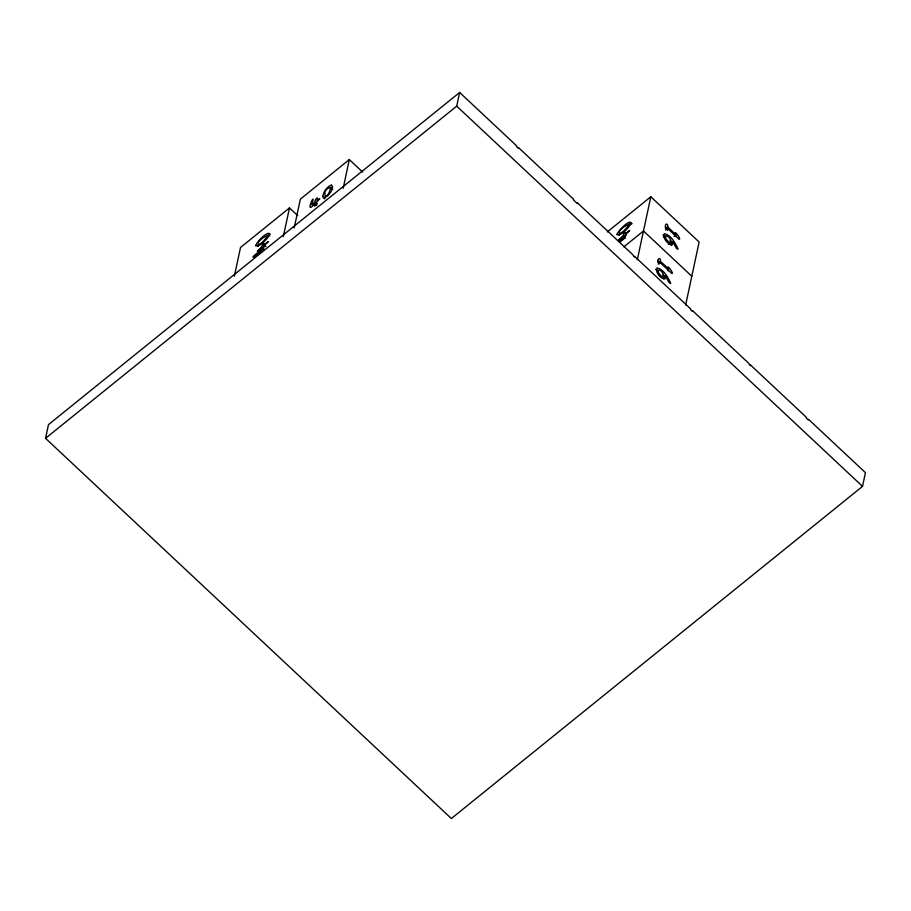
<?xml version="1.0" encoding="UTF-8"?>
<svg xmlns="http://www.w3.org/2000/svg" width="911" height="911" viewBox="0 0 911 911"><rect width="100%" height="100%" fill="white"/><g stroke="black" fill="none" stroke-linecap="round" stroke-linejoin="round"><path stroke-width="1.37" d="M324.737 198.974L325.216 195.945M660.384 261.229C661.295 257.255 656.58 257.767 658.152 262.482L659.553 263.757L660.111 262.539L671.851 273.539C674.493 273.869 665.235 262.095 668.754 269.075L660.384 261.229L658.425 262.812L658.232 260.614M674.14 236.439L676.099 234.856C672.58 227.875 681.827 239.65 679.185 239.32L667.444 228.319L667.125 229.447L666.1 229.071L665.577 226.395M665.77 228.593C671.156 226.702 664.392 219.574 665.485 228.262L667.626 230.335M45.55 438.328L48.488 424.628L459.645 92.466L516.651 145.874L516.503 146.557L518.439 148.368L518.587 147.684L573.657 199.293L573.509 199.976L577.38 203.597L577.528 202.914L632.598 254.511L634.386 257.004L634.534 256.321L690.572 308.829L690.424 309.512L692.36 311.323L692.497 310.64L748.546 363.136L750.322 365.641L750.47 364.947L806.508 417.454L806.36 418.138L808.296 419.948L808.444 419.265L865.45 472.672L862.512 486.372L451.355 818.533L45.55 438.328L456.718 106.154L459.645 92.466M234.366 276.215L240.527 247.473L289.47 207.924L297.692 215.634M263.734 249.625L261.799 247.815L261.309 250.104C241.119 264.429 263.575 253.793 263.78 246.221L268.346 241.586L264.065 244.877L266.001 246.687M261.799 247.815L257.266 251.345L262.095 246.471C261.559 244.945 265.158 241.643 264.065 244.877M283.31 236.666L289.47 207.924M294.207 227.864L300.379 199.122L349.323 159.573L362.68 172.099M314.83 203.517C312.302 209.109 317.677 204.44 316.743 201.969L319.829 198.644L317.039 200.579C319.465 194.977 314.136 199.509 315.126 202.128L311.847 204.781C317.176 187.051 303.112 217.763 314.83 203.517L316.755 205.328M343.162 188.326L349.323 159.573M625.094 238.466L623.158 236.655L622.668 238.944L619.332 241.461M623.158 236.655L618.626 240.185L623.443 235.311C622.919 233.785 626.517 230.483 625.424 233.717L629.706 230.426L625.128 235.061L624.035 238.773L619.4 242.44M637.324 259.737L650.83 196.765L699.136 242.03L685.641 305.003M625.732 235.653L626.347 234.685M257.745 246.585L259.145 244.41M619.104 235.425L619.674 234.4M264.634 246.289L265.443 245.458M607.318 231.918L650.83 196.765M623.91 246.813L643.496 230.995L691.802 276.249M665.485 229.902L667.444 228.319M671.1 245.48L670.724 243.157L672.682 241.574L676.577 248.532L678.069 249.17C675.438 243.157 671.179 235.14 664.335 233.694C662.251 238.09 667.911 244.706 672.432 244.74L672.682 241.574M658.152 264.122L660.111 262.539M665.349 275.794L665.098 278.96C660.577 278.925 654.918 272.309 657.002 267.914C663.846 269.36 668.093 277.377 670.735 283.401L669.243 282.763L665.349 275.794L663.39 277.377L663.732 278.834M330.818 188.099L332.788 186.835M268.597 235.938L269.838 235.163M331.297 188.839L332.196 188.463L332.743 189.249M631.198 224.004L632.143 223.548M663.777 237.315L664.597 237.372M662.923 235.14L665.451 236.279M655.59 269.36L658.118 270.51M667.729 227.01L676.099 234.856M623.443 235.311L625.379 237.122M456.718 106.154L862.512 486.372M315.126 202.128L317.062 203.939M262.095 246.471L264.019 248.282M670.006 240.515L671.851 242.816M662.673 274.735L664.518 277.046M670.724 243.157L671.714 244.626M674.425 234.753L675.472 236.632M667.501 269.622L668.127 270.852M669.084 242.406L669.243 243.442M668.902 244.102A3.371 1.401 51.1 0 1 668.264 244.285M255.513 245.64C259.715 247.621 267.766 238.557 270.032 234.047C267.629 230.335 257.073 241.882 255.513 245.64M616.861 234.491C621.074 236.461 629.125 227.397 631.391 222.888C628.875 219.312 618.387 230.859 616.861 234.491M322.824 196.252L323.291 198.142C328.108 197.027 334.553 189.226 331.593 184.831C327.015 186.653 323.678 191.458 322.824 196.252M268.187 235.14C256.207 252.29 252.563 241.666 268.187 235.14M629.535 223.981C617.556 241.142 613.923 230.506 629.535 223.981M330.807 187.438C325.979 205.647 320.273 188.873 330.807 187.438M671.202 241.87L670.86 242.531A3.371 1.401 51.1 0 1 668.196 241.472L665.975 238.739L665.315 236.37C667.558 234.309 671.202 239.582 671.202 241.87M663.868 276.09L663.527 276.75A3.371 1.401 51.1 0 1 660.862 275.703L658.63 272.958L657.981 270.59C660.224 268.529 663.868 273.801 663.868 276.09"/></g></svg>
